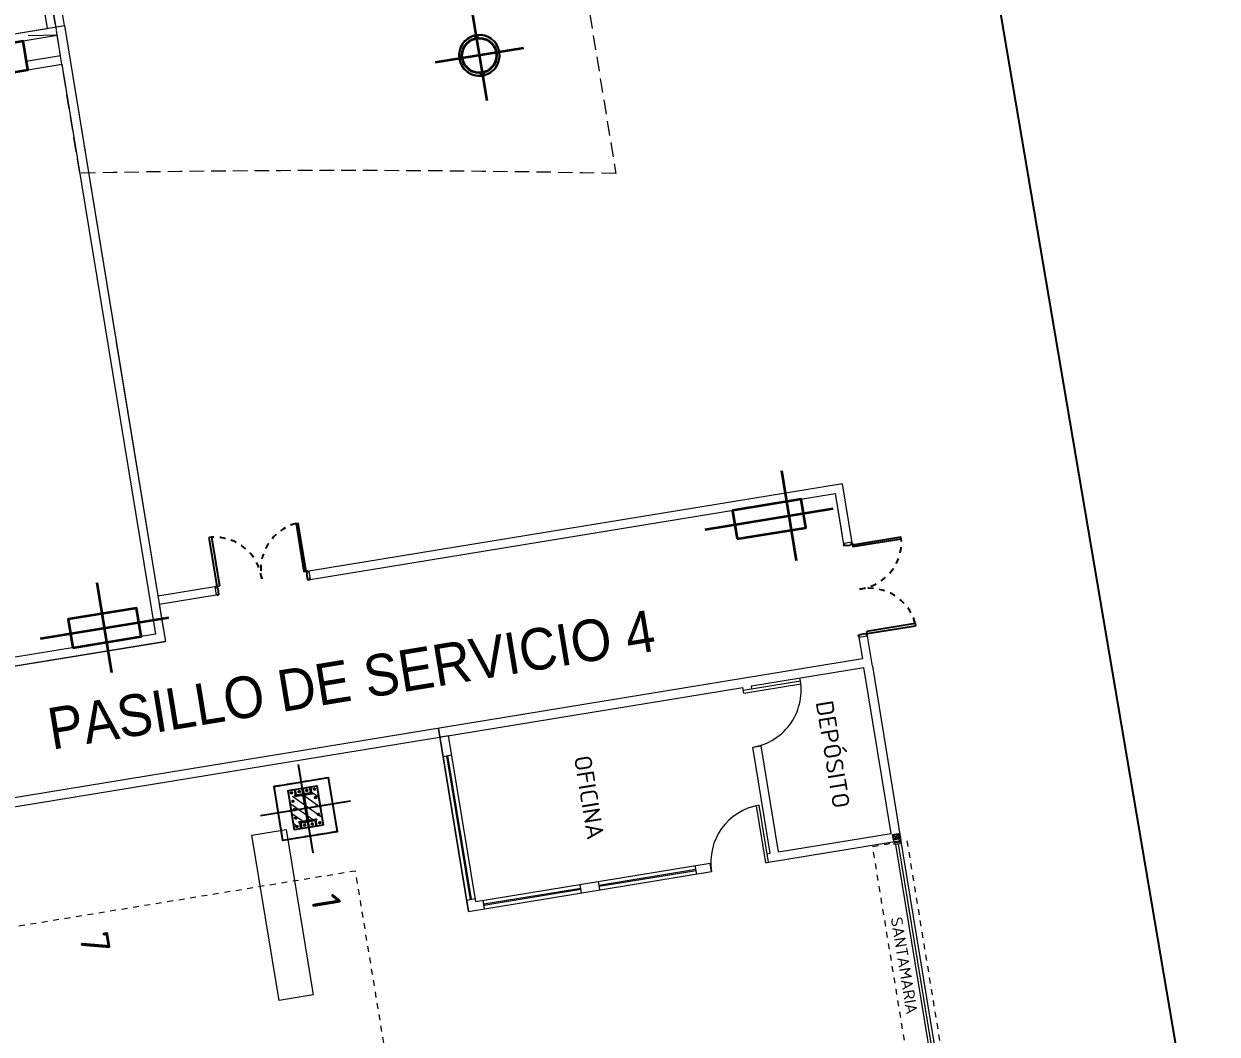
# Model space of a CAD drawing. Header units: metres. Extents: x 2 to 659295185, y -28 to 1124222152.
# Drawn here: x 655597.12 to 655617.76, y 1126543.67 to 1126561.16 of the extents above; entities that cross this region are included whole.
import ezdxf
from ezdxf.enums import TextEntityAlignment as Align

# ---------------------------------------------------------------- set-up
doc = ezdxf.new("R2010")
doc.units = ezdxf.units.M
doc.header["$MEASUREMENT"] = 0
for name, pattern in [('CCSM_C1_CUERPO CK$0$CONTINUA', [0]), ('CCSM_C1_CUERPO CK$0$DASHED', [0.75, 0.5, -0.25]), ('CCSM_C1_CUERPO CK$0$DASHED2', [0.375, 0.25, -0.125]), ('CCSM_C1_CUERPO CK$0$HIDDEN', [0.375, 0.25, -0.125]), ('CCSM_C1_CUERPO CK$0$HIDDEN2', [0.1875, 0.125, -0.0625]), ('CCSM_XREF ESTRUCTURA15$0$RAYITAS', [0.375, 0.25, -0.125]), ('DASHED', [0.75, 0.5, -0.25])]:
    doc.linetypes.add(name, pattern=pattern)
doc.layers.get('0').update_dxf_attribs({"linetype": 'CONTINUOUS'})
for name, color, linetype in [('CCSM_C1_CUERPO BJ$0$A-LOCAL ID', 7, 'CONTINUOUS'), ('CCSM_C1_CUERPO BJ$0$ID_Nº LOCAL', 7, 'CONTINUOUS'), ('CCSM_C1_CUERPO CK$0$A-ALUCOBOND', 254, 'CONTINUOUS'), ('CCSM_C1_CUERPO CK$0$A-EQUIPOS', 9, 'CONTINUOUS'), ('CCSM_C1_CUERPO CK$0$A-ESTRUCTURA DE FACHADA DE VIDRIO', 5, 'CONTINUOUS'), ('CCSM_C1_CUERPO CK$0$A-PARED', 2, 'CCSM_C1_CUERPO CK$0$CONTINUA'), ('CCSM_C1_CUERPO CK$0$A-PROYECCIONES SUP', 5, 'CCSM_C1_CUERPO CK$0$DASHED'), ('CCSM_C1_CUERPO CK$0$A-PUERTA', 5, 'CCSM_C1_CUERPO CK$0$CONTINUA'), ('CCSM_C1_CUERPO CK$0$A-SANTA MARIAS', 161, 'CCSM_C1_CUERPO CK$0$CONTINUA'), ('CCSM_C1_CUERPO CK$0$A-TEXTOS AREAS', 9, 'CONTINUOUS'), ('CCSM_C1_CUERPO CK$0$A-VIDRIO', 135, 'CONTINUOUS'), ('CCSM_C1_CUERPO CK$0$A-VISTA 4', 8, 'CONTINUOUS'), ('CCSM_C1_CUERPO CK$0$A_INDICATIVOS', 8, 'CCSM_C1_CUERPO CK$0$CONTINUA'), ('CCSM_C1_CUERPO CK$0$TEX-ROT', 7, 'CONTINUOUS'), ('CCSM_XREF ESTRUCTURA15$0$E-PROYECCION TECHO', 9, 'CCSM_XREF ESTRUCTURA15$0$RAYITAS'), ('CCSM_XREF KIOSKOSE$0$Kiosco General', 154, 'CONTINUOUS'), ('Parcelas', 140, 'CONTINUOUS')]:
    doc.layers.add(name, color=color, linetype=linetype)
doc.layers.add('CCSM_C1_CUERPO CK$0$A-AREAS COMERCIALES', color=151, linetype='CONTINUOUS', plot=False)
doc.layers.add('CCSM_XREF ESTRUCTURA15$0$E-CA-COLUMNA', color=2, linetype='CONTINUOUS', lineweight=35)
doc.layers.add('CCSM_XREF ESTRUCTURA15$0$E-CC-COLUMNA', color=2, linetype='CONTINUOUS', lineweight=35)
doc.styles.add('CCSM_C1_CUERPO BJ$0$ROMANS', font='romans__.ttf')
doc.styles.add('CCSM_C1_CUERPO BJ$0$sigo', font='arial.ttf', dxfattribs={"width": 0.9})
doc.styles.add('CCSM_C1_CUERPO CK$0$Standard', font='txt_____.ttf')

# ---------------------------------------------------------------- blocks, each defined once
blk = doc.blocks.new('CCSM_C1_CUERPO CK$0$COLUMNAS DE ALUCOBOND')
at = {"layer": 'CCSM_C1_CUERPO CK$0$A-ALUCOBOND'}
for points in [[(-0.335, 0.012), (-0.335, 0.013), (-0.339, 0.013), (-0.339, 0.012), (-0.336, 0.012), (-0.336, -0.01), (-0.339, -0.01), (-0.339, -0.012), (-0.335, -0.012, 0.414214), (-0.335, -0.011)], [(0.334, 0.012), (0.334, 0.013), (0.338, 0.013), (0.338, 0.012), (0.335, 0.012), (0.335, -0.01), (0.338, -0.01), (0.338, -0.012), (0.335, -0.012, -0.414214), (0.334, -0.011)]]:
    blk.add_hatch(color=250, dxfattribs=at).paths.add_polyline_path(points)
h = blk.add_hatch(color=250, dxfattribs=at)
h.paths.add_polyline_path([(-0.315, 0.001, 0.292593), (-0.315, 0.001), (-0.319, 0.001, 0.269806), (-0.319, 0.001), (-0.315, 0, -0.355234), (-0.315, 0, 0.103259), (-0.315, 0)])
h.paths.add_polyline_path([(-0.315, 0, 0.111744), (-0.315, 0, -0.308278), (-0.315, 0), (-0.316, -0.001, 0.54849), (-0.316, -0.001), (-0.315, -0.002, 0.292593), (-0.315, -0.001)])
h = blk.add_hatch(color=250, dxfattribs=at)
h.paths.add_polyline_path([(0.315, 0.001, -0.292593), (0.315, 0.001), (0.319, 0.001, -0.269806), (0.319, 0.001), (0.314, 0, 0.355234), (0.314, 0, -0.103259), (0.314, 0)])
h.paths.add_polyline_path([(0.314, 0, -0.111744), (0.314, 0, 0.308278), (0.314, 0), (0.315, -0.001, -0.54849), (0.315, -0.001), (0.315, -0.002, -0.292593), (0.315, -0.001)])
for p, q in [((-0.352, 0.014), (-0.353, 0.014)), ((-0.33, 0.013), (-0.353, 0.013)), ((-0.349, 0.018), (-0.352, 0.015)), ((-0.348, 0.018), (-0.352, 0.014)), ((-0.333, 0.018), (-0.348, 0.018)), ((-0.335, -0.011), (-0.335, 0.012)), ((-0.335, 0.012), (-0.33, 0.012)), ((-0.334, 0.003), (-0.335, 0.003)), ((-0.325, 0.01), (-0.333, 0.018)), ((-0.33, 0.001), (-0.33, 0.012)), ((-0.327, 0.001), (-0.326, 0.001)), ((-0.326, 0.001), (-0.325, 0.001)), ((-0.325, 0.001), (-0.325, 0.01)), ((-0.325, 0.001), (-0.325, 0.001)), ((-0.324, 0.001), (-0.324, 0.001)), ((-0.323, 0.001), (-0.323, 0.001)), ((-0.322, 0.001), (-0.322, 0.001)), ((-0.322, 0.001), (-0.321, 0.001)), ((-0.321, 0.001), (-0.32, 0.001)), ((-0.32, 0.001), (-0.315, 0.001)), ((-0.319, 0.001), (-0.315, 0)), ((-0.315, 0), (-0.315, 0.001)), ((0.314, 0), (0.315, 0.001)), ((0.319, 0.001), (0.314, 0)), ((0.32, 0.001), (0.315, 0.001)), ((0.321, 0.001), (0.32, 0.001)), ((0.321, 0.001), (0.321, 0.001)), ((0.322, 0.001), (0.322, 0.001)), ((0.323, 0.001), (0.323, 0.001)), ((0.325, 0.001), (0.324, 0.001)), ((0.324, 0.001), (0.324, 0.001)), ((0.325, 0.01), (0.333, 0.018)), ((0.325, 0.001), (0.325, 0.01)), ((0.326, 0.001), (0.325, 0.001)), ((0.327, 0.001), (0.326, 0.001)), ((0.334, 0.012), (0.329, 0.012)), ((0.329, 0.001), (0.329, 0.012)), ((0.33, 0.013), (0.353, 0.013)), ((0.333, 0.018), (0.348, 0.018)), ((0.334, -0.011), (0.334, 0.012)), ((0.334, 0.003), (0.334, 0.003)), ((0.348, 0.018), (0.351, 0.014)), ((0.349, 0.018), (0.352, 0.015)), ((0.352, 0.014), (0.353, 0.014)), ((-0.335, -0.012), (-0.353, -0.012)), ((-0.335, -0.012), (-0.353, -0.012)), ((-0.352, -0.013), (-0.353, -0.013)), ((-0.348, -0.017), (-0.352, -0.013)), ((-0.349, -0.018), (-0.352, -0.014)), ((-0.337, -0.017), (-0.348, -0.017)), ((-0.33, -0.009), (-0.337, -0.017)), ((-0.334, -0.003), (-0.335, -0.003)), ((-0.33, -0.017), (-0.33, -0.002)), ((-0.33, -0.017), (-0.325, -0.017)), ((-0.326, -0.002), (-0.326, -0.002)), ((-0.325, -0.017), (-0.325, -0.002)), ((-0.325, -0.002), (-0.325, -0.002)), ((-0.324, -0.002), (-0.323, -0.002)), ((-0.324, -0.002), (-0.324, -0.002)), ((-0.323, -0.002), (-0.322, -0.002)), ((-0.322, -0.002), (-0.321, -0.002)), ((-0.321, -0.002), (-0.321, -0.002)), ((-0.32, -0.002), (-0.32, -0.002)), ((-0.319, -0.002), (-0.315, -0.002)), ((-0.315, 0), (-0.316, -0.001)), ((-0.316, -0.001), (-0.315, -0.002)), ((-0.315, 0), (-0.315, -0.001)), ((0.314, 0), (0.315, -0.001)), ((0.314, 0), (0.315, -0.001)), ((0.315, -0.001), (0.315, -0.002)), ((0.319, -0.002), (0.315, -0.002)), ((0.32, -0.002), (0.32, -0.002)), ((0.321, -0.002), (0.32, -0.002)), ((0.322, -0.002), (0.321, -0.002)), ((0.322, -0.002), (0.322, -0.002)), ((0.323, -0.002), (0.323, -0.002)), ((0.324, -0.002), (0.324, -0.002)), ((0.325, -0.017), (0.325, -0.002)), ((0.325, -0.002), (0.325, -0.002)), ((0.326, -0.002), (0.325, -0.002)), ((0.329, -0.017), (0.325, -0.017)), ((0.329, -0.017), (0.329, -0.002)), ((0.329, -0.009), (0.337, -0.017)), ((0.334, -0.003), (0.334, -0.003)), ((0.335, -0.012), (0.353, -0.012)), ((0.335, -0.012), (0.353, -0.012)), ((0.337, -0.017), (0.348, -0.017)), ((0.348, -0.017), (0.351, -0.013)), ((0.349, -0.018), (0.352, -0.014)), ((0.352, -0.013), (0.353, -0.013))]:
    blk.add_line(p, q, dxfattribs=at)
at = {"layer": 'CCSM_C1_CUERPO CK$0$A-ALUCOBOND', "color": 0}
for p, q in [((-0.339, 0.012), (-0.339, 0.013)), ((-0.335, 0.012), (-0.335, 0.013)), ((0.334, 0.012), (0.334, 0.013)), ((0.338, 0.012), (0.338, 0.013)), ((-0.339, -0.01), (-0.339, -0.012)), ((0.338, -0.01), (0.338, -0.012))]:
    blk.add_line(p, q, dxfattribs=at)
for points in [[(-0.339, -0.01), (-0.336, -0.01), (-0.336, 0.012), (-0.339, 0.012)], [(0.339, -0.01), (0.335, -0.01), (0.335, 0.012), (0.339, 0.012)]]:
    blk.add_lwpolyline(points, close=True, dxfattribs=at)
at = {"layer": 'CCSM_C1_CUERPO CK$0$A-ALUCOBOND'}
for points in [[(-0.33, -0.002), (-0.333, -0.002), (-0.333, -0.003, -0.414214), (-0.333, -0.003), (-0.334, -0.003, -0.414214), (-0.334, -0.003), (-0.335, 0, -0.446879), (-0.335, 0), (-0.334, 0, 0.414214), (-0.334, 0), (-0.334, 0, 0.414214), (-0.334, 0), (-0.335, 0, -0.446879), (-0.335, 0), (-0.334, 0.002, -0.414214), (-0.334, 0.003), (-0.333, 0.003, -0.414214), (-0.333, 0.002), (-0.333, 0.001), (-0.331, 0.001)], [(0.33, -0.002), (0.333, -0.002), (0.333, -0.003, 0.414214), (0.333, -0.003), (0.334, -0.003, 0.414214), (0.334, -0.003), (0.334, 0, 0.446879), (0.334, 0), (0.334, 0, -0.414214), (0.334, 0), (0.334, 0, -0.414214), (0.334, 0), (0.334, 0, 0.446879), (0.334, 0), (0.334, 0.002, 0.414214), (0.334, 0.003), (0.333, 0.003, 0.414214), (0.333, 0.002), (0.333, 0.001), (0.331, 0.001)]]:
    blk.add_lwpolyline(points, format="xyb", dxfattribs=at)
for points in [[(-0.331, 0.001, -0.165128), (-0.331, 0.001), (-0.331, 0.001, -0.571241), (-0.331, 0.001), (-0.331, 0.001, -0.103106), (-0.331, 0.001), (-0.33, -0.002, -0.165623), (-0.33, -0.002), (-0.33, -0.002, -0.549631), (-0.33, -0.002), (-0.33, -0.002, -0.119266), (-0.33, -0.002)], [(-0.33, 0.001, -0.165128), (-0.33, 0.001), (-0.33, 0.001, -0.571241), (-0.33, 0.001), (-0.33, 0.001, -0.103106), (-0.33, 0.001), (-0.329, -0.002, -0.165623), (-0.329, -0.002), (-0.329, -0.002, -0.549631), (-0.329, -0.002), (-0.329, -0.002, -0.119266), (-0.329, -0.002)], [(-0.329, 0.001, -0.165128), (-0.329, 0.001), (-0.329, 0.001, -0.571241), (-0.329, 0.001), (-0.329, 0.001, -0.103106), (-0.329, 0.001), (-0.328, -0.002, -0.165623), (-0.328, -0.002), (-0.328, -0.002, -0.549631), (-0.328, -0.002), (-0.328, -0.002, -0.119266), (-0.328, -0.002)], [(-0.328, 0.001, -0.165128), (-0.328, 0.001), (-0.328, 0.001, -0.571241), (-0.328, 0.001), (-0.328, 0.001, -0.103106), (-0.328, 0.001), (-0.327, -0.002, -0.165623), (-0.327, -0.002), (-0.327, -0.002, -0.549631), (-0.327, -0.002), (-0.328, -0.002, -0.119266), (-0.328, -0.002)], [(-0.327, 0.001, -0.165128), (-0.327, 0.001), (-0.327, 0.001, -0.571241), (-0.327, 0.001), (-0.327, 0.001, -0.103106), (-0.327, 0.001), (-0.326, -0.002, -0.165623), (-0.326, -0.002), (-0.326, -0.002, -0.549631), (-0.326, -0.002), (-0.327, -0.002, -0.119266), (-0.327, -0.002)], [(-0.326, 0.001, -0.165128), (-0.326, 0.001), (-0.326, 0.001, -0.571241), (-0.326, 0.001), (-0.326, 0.001, -0.103106), (-0.326, 0.001), (-0.325, -0.002, -0.165623), (-0.325, -0.002), (-0.325, -0.002, -0.549631), (-0.325, -0.002), (-0.326, -0.002, -0.119266), (-0.326, -0.002)], [(-0.325, 0.001, -0.165128), (-0.325, 0.001), (-0.324, 0.001, -0.571241), (-0.324, 0.001), (-0.324, 0.001, -0.103106), (-0.324, 0.001), (-0.324, -0.002, -0.165623), (-0.324, -0.002), (-0.324, -0.002, -0.549631), (-0.324, -0.002), (-0.324, -0.002, -0.119266), (-0.324, -0.002)], [(-0.325, 0.001, -0.165128), (-0.325, 0.001), (-0.325, 0.001, -0.571241), (-0.325, 0.001), (-0.325, 0.001, -0.103106), (-0.325, 0.001), (-0.324, -0.002, -0.165623), (-0.324, -0.002), (-0.325, -0.002, -0.549631), (-0.325, -0.002), (-0.325, -0.002, -0.119266), (-0.325, -0.002)], [(-0.324, 0.001, -0.165128), (-0.324, 0.001), (-0.324, 0.001, -0.571241), (-0.324, 0.001), (-0.323, 0.001, -0.103106), (-0.323, 0.001), (-0.323, -0.002, -0.165623), (-0.323, -0.002), (-0.323, -0.002, -0.549631), (-0.323, -0.002), (-0.323, -0.002, -0.119266), (-0.323, -0.002)], [(-0.323, 0.001, -0.165128), (-0.323, 0.001), (-0.323, 0.001, -0.571241), (-0.323, 0.001), (-0.322, 0.001, -0.103106), (-0.322, 0.001), (-0.322, -0.002, -0.165623), (-0.322, -0.002), (-0.322, -0.002, -0.549631), (-0.322, -0.002), (-0.322, -0.002, -0.119266), (-0.322, -0.002)], [(-0.322, 0.001, -0.165128), (-0.322, 0.001), (-0.322, 0.001, -0.571241), (-0.322, 0.001), (-0.322, 0.001, -0.103106), (-0.322, 0.001), (-0.321, -0.002, -0.165623), (-0.321, -0.002), (-0.321, -0.002, -0.549631), (-0.321, -0.002), (-0.321, -0.002, -0.119266), (-0.321, -0.002)], [(-0.321, 0.001, -0.165128), (-0.321, 0.001), (-0.321, 0.001, -0.571241), (-0.321, 0.001), (-0.321, 0.001, -0.103106), (-0.321, 0.001), (-0.32, -0.002, -0.165623), (-0.32, -0.002), (-0.32, -0.002, -0.549631), (-0.32, -0.002), (-0.321, -0.002, -0.119266), (-0.321, -0.002)], [(-0.32, 0.001, -0.165128), (-0.32, 0.001), (-0.32, 0.001, -0.571241), (-0.32, 0.001), (-0.32, 0.001, -0.103106), (-0.32, 0.001), (-0.319, -0.002, -0.165623), (-0.319, -0.002), (-0.32, -0.002, -0.549631), (-0.32, -0.002), (-0.32, -0.002, -0.119266), (-0.32, -0.002)], [(0.32, 0.001, 0.165128), (0.32, 0.001), (0.32, 0.001, 0.571241), (0.32, 0.001), (0.32, 0.001, 0.103106), (0.32, 0.001), (0.319, -0.002, 0.165623), (0.319, -0.002), (0.319, -0.002, 0.549631), (0.319, -0.002), (0.32, -0.002, 0.119266), (0.32, -0.002)], [(0.321, 0.001, 0.165128), (0.321, 0.001), (0.321, 0.001, 0.571241), (0.321, 0.001), (0.321, 0.001, 0.103106), (0.321, 0.001), (0.32, -0.002, 0.165623), (0.32, -0.002), (0.32, -0.002, 0.549631), (0.32, -0.002), (0.32, -0.002, 0.119266), (0.32, -0.002)], [(0.322, 0.001, 0.165128), (0.322, 0.001), (0.322, 0.001, 0.571241), (0.322, 0.001), (0.321, 0.001, 0.103106), (0.321, 0.001), (0.321, -0.002, 0.165623), (0.321, -0.002), (0.321, -0.002, 0.549631), (0.321, -0.002), (0.321, -0.002, 0.119266), (0.321, -0.002)], [(0.323, 0.001, 0.165128), (0.323, 0.001), (0.323, 0.001, 0.571241), (0.323, 0.001), (0.322, 0.001, 0.103106), (0.322, 0.001), (0.322, -0.002, 0.165623), (0.322, -0.002), (0.322, -0.002, 0.549631), (0.322, -0.002), (0.322, -0.002, 0.119266), (0.322, -0.002)], [(0.324, 0.001, 0.165128), (0.324, 0.001), (0.323, 0.001, 0.571241), (0.323, 0.001), (0.323, 0.001, 0.103106), (0.323, 0.001), (0.322, -0.002, 0.165623), (0.322, -0.002), (0.323, -0.002, 0.549631), (0.323, -0.002), (0.323, -0.002, 0.119266), (0.323, -0.002)], [(0.324, 0.001, 0.165128), (0.324, 0.001), (0.324, 0.001, 0.571241), (0.324, 0.001), (0.324, 0.001, 0.103106), (0.324, 0.001), (0.323, -0.002, 0.165623), (0.323, -0.002), (0.323, -0.002, 0.549631), (0.323, -0.002), (0.324, -0.002, 0.119266), (0.324, -0.002)], [(0.325, 0.001, 0.165128), (0.325, 0.001), (0.325, 0.001, 0.571241), (0.325, 0.001), (0.325, 0.001, 0.103106), (0.325, 0.001), (0.324, -0.002, 0.165623), (0.324, -0.002), (0.324, -0.002, 0.549631), (0.324, -0.002), (0.325, -0.002, 0.119266), (0.325, -0.002)], [(0.326, 0.001, 0.165128), (0.326, 0.001), (0.326, 0.001, 0.571241), (0.326, 0.001), (0.326, 0.001, 0.103106), (0.326, 0.001), (0.325, -0.002, 0.165623), (0.325, -0.002), (0.325, -0.002, 0.549631), (0.325, -0.002), (0.325, -0.002, 0.119266), (0.325, -0.002)], [(0.327, 0.001, 0.165128), (0.327, 0.001), (0.327, 0.001, 0.571241), (0.327, 0.001), (0.327, 0.001, 0.103106), (0.327, 0.001), (0.326, -0.002, 0.165623), (0.326, -0.002), (0.326, -0.002, 0.549631), (0.326, -0.002), (0.326, -0.002, 0.119266), (0.326, -0.002)], [(0.328, 0.001, 0.165128), (0.328, 0.001), (0.328, 0.001, 0.571241), (0.328, 0.001), (0.328, 0.001, 0.103106), (0.328, 0.001), (0.327, -0.002, 0.165623), (0.327, -0.002), (0.327, -0.002, 0.549631), (0.327, -0.002), (0.327, -0.002, 0.119266), (0.327, -0.002)], [(0.329, 0.001, 0.165128), (0.329, 0.001), (0.329, 0.001, 0.571241), (0.329, 0.001), (0.329, 0.001, 0.103106), (0.329, 0.001), (0.328, -0.002, 0.165623), (0.328, -0.002), (0.328, -0.002, 0.549631), (0.328, -0.002), (0.328, -0.002, 0.119266), (0.328, -0.002)], [(0.33, 0.001, 0.165128), (0.33, 0.001), (0.33, 0.001, 0.571241), (0.33, 0.001), (0.329, 0.001, 0.103106), (0.329, 0.001), (0.329, -0.002, 0.165623), (0.329, -0.002), (0.329, -0.002, 0.549631), (0.329, -0.002), (0.329, -0.002, 0.119266), (0.329, -0.002)], [(0.331, 0.001, 0.165128), (0.331, 0.001), (0.331, 0.001, 0.571241), (0.331, 0.001), (0.33, 0.001, 0.103106), (0.33, 0.001), (0.33, -0.002, 0.165623), (0.33, -0.002), (0.33, -0.002, 0.549631), (0.33, -0.002), (0.33, -0.002, 0.119266), (0.33, -0.002)]]:
    blk.add_lwpolyline(points, format="xyb", close=True, dxfattribs=at)
for points in [[(-0.331, 0.001), (-0.33, 0.001)], [(-0.33, 0.001), (-0.329, 0.001)], [(-0.329, 0.001), (-0.328, 0.001)], [(-0.328, 0.001), (-0.327, 0.001)], [(0.328, 0.001), (0.327, 0.001)], [(0.329, 0.001), (0.328, 0.001)], [(0.329, 0.001), (0.329, 0.001)], [(0.33, 0.001), (0.33, 0.001)], [(-0.329, -0.002), (-0.33, -0.002)], [(-0.328, -0.002), (-0.329, -0.002)], [(-0.328, -0.002), (-0.328, -0.002)], [(-0.327, -0.002), (-0.327, -0.002)], [(0.326, -0.002), (0.327, -0.002)], [(0.327, -0.002), (0.328, -0.002)], [(0.328, -0.002), (0.329, -0.002)], [(0.329, -0.002), (0.33, -0.002)]]:
    blk.add_lwpolyline(points, dxfattribs=at)
at = {"layer": 'CCSM_C1_CUERPO CK$0$A-ALUCOBOND', "color": 1}
for points in [[(-0.325, -0.002), (-0.325, -0.024), (-0.3, -0.024), (-0.3, 0.025), (-0.325, 0.025), (-0.325, 0.001)], [(-0.321, -0.002), (-0.321, -0.021), (-0.304, -0.021), (-0.304, 0.021), (-0.321, 0.021), (-0.321, 0.001)], [(0.325, -0.002), (0.325, -0.024), (0.3, -0.024), (0.3, 0.025), (0.325, 0.025), (0.325, 0.001)], [(0.321, -0.002), (0.321, -0.021), (0.304, -0.021), (0.304, 0.021), (0.321, 0.021), (0.321, 0.001)]]:
    blk.add_lwpolyline(points, dxfattribs=at)
at = {"layer": 'CCSM_C1_CUERPO CK$0$A-ALUCOBOND'}
for centre, radius, start, end in [((0, 0), 0.354, 90.0148, 177.8483), ((-0.001, 0.002), 0.348, 89.9001, 177.2477), ((0, 0), 0.354, 2.1517, 89.9852), ((0.001, 0.002), 0.348, 2.7523, 90.0999), ((-0.353, 0.013), 0.000616, 177.5286, 270), ((-0.053, 0.001), 0.3, 177.4071, 177.5286), ((-0.352, 0.015), 0.000616, 133.5778, 177.4071), ((-0.352, 0.015), 0.000616, 270, 313.5778), ((-0.33, 0.012), 0.000616, 0, 90), ((-0.319, 0.001), 0.000616, 199.109, 259.5059), ((-0.315, 0.001), 0.000246, 24.7635, 90), ((0.315, 0.001), 0.000246, 90, 155.2365), ((0.319, 0.001), 0.000616, 280.4941, 340.891), ((0.33, 0.012), 0.000616, 90, 180), ((0.352, 0.015), 0.000616, 226.4222, 270), ((0.053, 0.001), 0.3, 2.4714, 2.5929), ((0.352, 0.015), 0.000616, 2.5929, 46.4222), ((0.353, 0.013), 0.000616, 270, 2.4714), ((-0.353, -0.013), 0.000616, 90, 182.4714), ((0, 0), 0.354, 182.1102, 269.9862), ((-0.053, 0), 0.3, 182.4714, 182.5929), ((-0.352, -0.014), 0.000616, 182.5929, 226.4222), ((-0.352, -0.014), 0.000616, 46.4222, 90), ((-0.002, -0.002), 0.347, 182.5979, 270.3744), ((-0.335, -0.011), 0.000616, 270, 0), ((-0.315, -0.001), 0.000246, 114.1515, 229.1287), ((-0.315, 0), 0.000246, 335.2365, 24.7635), ((-0.315, 0), 0.0000616, 294.1515, 78.9412), ((-0.315, -0.001), 0.000246, 270, 335.2365), ((0, 0), 0.354, 270.0138, 357.8898), ((0.002, -0.002), 0.347, 269.6256, 357.4021), ((0.315, 0), 0.000246, 155.2365, 204.7635), ((0.314, 0), 0.0000616, 101.0588, 245.8485), ((0.315, -0.001), 0.000246, 204.7635, 270), ((0.315, -0.001), 0.000246, 310.8713, 65.8485), ((0.335, -0.011), 0.000616, 180, 270), ((0.352, -0.014), 0.000616, 90, 133.5778), ((0.053, 0), 0.3, 357.4071, 357.5286), ((0.352, -0.014), 0.000616, 313.5778, 357.4071), ((0.353, -0.013), 0.000616, 357.5286, 90)]:
    blk.add_arc(centre, radius, start, end, dxfattribs=at)
blk = doc.blocks.new('CCSM_C1_CUERPO CK$0$A$C474C28DF')
for p, q in [((0.015, 1.87), (0.015, 1.855)), ((0.135, 1.87), (0.135, 1.855)), ((0, 1.855), (0, 1.83)), ((0.015, 1.855), (0, 1.855)), ((0.105, 1.82), (0, 1.83)), ((0.15, 1.83), (0.105, 1.83)), ((0.105, 1.83), (0.105, 1.82)), ((0.135, 1.855), (0.15, 1.855)), ((0.15, 1.855), (0.15, 1.83)), ((0.15, 1.825), (0.15, 1.785)), ((0.15, 1.825), (1, 1.825)), ((1, 1.785), (0.15, 1.785)), ((1, 1.785), (1, 1.825)), ((0.105, 0.27), (0, 0.26)), ((0, 0.235), (0, 0.26)), ((0.015, 0.235), (0, 0.235)), ((0.015, 0.22), (0.015, 0.235)), ((0.105, 0.26), (0.105, 0.27)), ((0.15, 0.26), (0.105, 0.26)), ((0.135, 0.22), (0.135, 0.235)), ((0.135, 0.235), (0.15, 0.235)), ((0.15, 0.265), (0.15, 0.305)), ((1, 0.305), (0.15, 0.305)), ((0.15, 0.265), (1, 0.265)), ((0.15, 0.235), (0.15, 0.26)), ((1, 0.305), (1, 0.265))]:
    blk.add_line(p, q)
at = {"color": 8, "linetype": 'CCSM_C1_CUERPO CK$0$DASHED2', "ltscale": 0.05}
for centre, start, end in [((0.182, 1.867), 267.7877, 354.2972), ((0.182, 0.223), 5.7028, 92.2123)]:
    blk.add_arc(centre, 0.822, start, end, dxfattribs=at)
blk = doc.blocks.new('CCSM_XREF ESTRUCTURA15$0$CCSM_COLUMNA REC')
at = {"layer": 'CCSM_XREF ESTRUCTURA15$0$E-CA-COLUMNA'}
blk.add_lwpolyline([(-0.25, -0.25), (0.25, -0.25), (0.25, 0.25), (-0.25, 0.25)], close=True, dxfattribs=at)
blk = doc.blocks.new('CCSM_XREF ESTRUCTURA15$0$CCSM_COLUM REDONDA')
at = {"color": 5}
for p, q in [((0, 0.774), (0, -0.774)), ((-0.789, 0), (0.789, 0))]:
    blk.add_line(p, q, dxfattribs=at)
blk.add_circle((0, 0), 0.3)
blk = doc.blocks.new('CCSM_XREF ESTRUCTURA15$0$COL REC 120X50')
at = {"color": 5}
for p, q in [((0, -0.789), (0, 0.789)), ((-1.474, 0), (0.774, 0))]:
    blk.add_line(p, q, dxfattribs=at)
blk.add_lwpolyline([(-0.95, -0.25), (0.25, -0.25), (0.25, 0.25), (-0.95, 0.25)], close=True)
blk = doc.blocks.new('CCSM_XREF ESTRUCTURA15$0$COLUM REC 120x50 mid')
at = {"color": 5}
for p, q in [((0, 1.124), (0, -1.124)), ((-0.789, 0), (0.789, 0))]:
    blk.add_line(p, q, dxfattribs=at)
at = {"color": 2}
blk.add_lwpolyline([(-0.25, 0.6), (-0.25, -0.6), (0.25, -0.6), (0.25, 0.6)], close=True, dxfattribs=at)
blk = doc.blocks.new('CCSM_C1_CUERPO CK$0$500')
at = {"flags": 128}
blk.add_lwpolyline([(-0.15, 0), (0.15, 0), (0.15, -0.023), (0.033, -0.023, 0.414214), (0.006, -0.05), (0.006, -0.44, 0.414214), (0.033, -0.467), (0.15, -0.467), (0.15, -0.49), (-0.15, -0.49), (-0.15, -0.467), (-0.033, -0.467, 0.414214), (-0.006, -0.44), (-0.006, -0.05, 0.414214), (-0.033, -0.023), (-0.15, -0.023)], format="xyb", close=True, dxfattribs=at)
blk = doc.blocks.new('CCSM_C1_CUERPO CK$0$PLANCHA')
h = blk.add_hatch()
h.set_pattern_fill('ANSI32', color=256, scale=0.01, style=0)
h.set_pattern_definition([(225, (388.9419015, 49.8049035), (0.00265165043, -0.00265165043), []), (225, (388.9401337, 49.8049035), (0.00265165043, -0.00265165043), [])])
h.paths.add_polyline_path([(135.59, 16.784), (135.6, 16.784), (135.6, 16.874), (135.59, 16.874)])
h = blk.add_hatch()
h.set_pattern_fill('ANSI32', color=256, scale=0.01, style=0)
h.set_pattern_definition([(225, (389.0752348, 49.8049035), (0.00265165043, -0.00265165043), []), (225, (389.073467, 49.8049035), (0.00265165043, -0.00265165043), [])])
h.paths.add_polyline_path([(135.724, 16.784), (135.734, 16.784), (135.734, 16.874), (135.724, 16.874)])
h = blk.add_hatch()
h.set_pattern_fill('ANSI32', color=256, scale=0.01, style=0)
h.set_pattern_definition([(315, (-117.484444, 49.8049035), (-0.00265165043, -0.00265165043), []), (315, (-117.4826764, 49.8049035), (-0.00265165043, -0.00265165043), [])])
h.paths.add_polyline_path([(135.867, 16.784), (135.857, 16.784), (135.857, 16.874), (135.867, 16.874)])
h = blk.add_hatch()
h.set_pattern_fill('ANSI32', color=256, scale=0.01, style=0)
h.set_pattern_definition([(135, (388.9419015, -16.7263742), (0.00265165043, 0.00265165043), []), (135, (388.9401337, -16.7263742), (0.00265165043, 0.00265165043), [])])
h.paths.add_polyline_path([(135.59, 16.294), (135.6, 16.294), (135.6, 16.204), (135.59, 16.204)])
h = blk.add_hatch()
h.set_pattern_fill('ANSI32', color=256, scale=0.01, style=0)
h.set_pattern_definition([(135, (389.0752348, -16.7263742), (0.00265165043, 0.00265165043), []), (135, (389.073467, -16.7263742), (0.00265165043, 0.00265165043), [])])
h.paths.add_polyline_path([(135.724, 16.294), (135.734, 16.294), (135.734, 16.204), (135.724, 16.204)])
h = blk.add_hatch()
h.set_pattern_fill('ANSI32', color=256, scale=0.01, style=0)
h.set_pattern_definition([(45, (-117.484444, -16.7263742), (-0.00265165043, 0.00265165043), []), (45, (-117.4826764, -16.7263742), (-0.00265165043, 0.00265165043), [])])
h.paths.add_polyline_path([(135.867, 16.294), (135.857, 16.294), (135.857, 16.204), (135.867, 16.204)])
for p, q in [((135.553, 16.834), (135.504, 16.834)), ((135.529, 16.859), (135.529, 16.81)), ((135.686, 16.834), (135.638, 16.834)), ((135.662, 16.859), (135.662, 16.81)), ((135.82, 16.834), (135.771, 16.834)), ((135.82, 16.834), (135.771, 16.834)), ((135.795, 16.859), (135.795, 16.81)), ((135.795, 16.859), (135.795, 16.81)), ((135.953, 16.834), (135.904, 16.834)), ((135.953, 16.834), (135.904, 16.834)), ((135.929, 16.859), (135.929, 16.81)), ((135.929, 16.859), (135.929, 16.81)), ((135.553, 16.687), (135.504, 16.687)), ((135.553, 16.539), (135.504, 16.539)), ((135.529, 16.662), (135.529, 16.711)), ((135.529, 16.515), (135.529, 16.564)), ((135.953, 16.687), (135.904, 16.687)), ((135.953, 16.687), (135.904, 16.687)), ((135.953, 16.539), (135.904, 16.539)), ((135.953, 16.539), (135.904, 16.539)), ((135.929, 16.662), (135.929, 16.711)), ((135.929, 16.662), (135.929, 16.711)), ((135.929, 16.515), (135.929, 16.564)), ((135.929, 16.515), (135.929, 16.564)), ((135.553, 16.392), (135.504, 16.392)), ((135.529, 16.367), (135.529, 16.416)), ((135.953, 16.392), (135.904, 16.392)), ((135.953, 16.392), (135.904, 16.392)), ((135.929, 16.367), (135.929, 16.416)), ((135.929, 16.367), (135.929, 16.416)), ((135.553, 16.244), (135.504, 16.244)), ((135.529, 16.22), (135.529, 16.269)), ((135.686, 16.244), (135.638, 16.244)), ((135.662, 16.22), (135.662, 16.269)), ((135.82, 16.244), (135.771, 16.244)), ((135.82, 16.244), (135.771, 16.244)), ((135.795, 16.22), (135.795, 16.269)), ((135.795, 16.22), (135.795, 16.269)), ((135.953, 16.244), (135.904, 16.244)), ((135.953, 16.244), (135.904, 16.244)), ((135.929, 16.22), (135.929, 16.269)), ((135.929, 16.22), (135.929, 16.269))]:
    blk.add_line(p, q)
for points in [[(135.479, 16.884), (135.979, 16.884), (135.979, 16.194), (135.479, 16.194)], [(135.6, 16.874), (135.59, 16.874), (135.59, 16.784), (135.6, 16.784)], [(135.734, 16.874), (135.724, 16.874), (135.724, 16.784), (135.734, 16.784)], [(135.857, 16.874), (135.867, 16.874), (135.867, 16.784), (135.857, 16.784)], [(135.6, 16.204), (135.59, 16.204), (135.59, 16.294), (135.6, 16.294)], [(135.734, 16.204), (135.724, 16.204), (135.724, 16.294), (135.734, 16.294)], [(135.857, 16.204), (135.867, 16.204), (135.867, 16.294), (135.857, 16.294)]]:
    blk.add_lwpolyline(points, close=True)
for centre in [(135.529, 16.834), (135.662, 16.834), (135.795, 16.834), (135.795, 16.834), (135.929, 16.834), (135.929, 16.834), (135.529, 16.687), (135.529, 16.539), (135.929, 16.687), (135.929, 16.687), (135.929, 16.539), (135.929, 16.539), (135.529, 16.392), (135.929, 16.392), (135.929, 16.392), (135.529, 16.244), (135.662, 16.244), (135.795, 16.244), (135.795, 16.244), (135.929, 16.244), (135.929, 16.244)]:
    blk.add_circle(centre, 0.0127)
blk.add_blockref('CCSM_C1_CUERPO CK$0$500', (135.729, 16.784))
blk = doc.blocks.new('CCSM_C1_CUERPO BJ$0$IDENT LOCAL')
at = {"style": 'CCSM_C1_CUERPO BJ$0$ROMANS'}
for tag, height, p in [('AREA-EXACTA', 0.5, (0.587, 0.096)), ('NºLOCAL', 0.7, (1.17, 0.119)), ('RUBRO', 0.35, (0, 0)), ('USO', 0.35, (-0.587, -0.096))]:
    blk.add_attdef(tag, text='', height=height, rotation=279.3085, dxfattribs=at).set_placement(p, align=Align.BOTTOM_CENTER)

msp = doc.modelspace()

# ---------------------------------------------------------------- hatches: boundary and pattern name
at = {"layer": 'CCSM_C1_CUERPO CK$0$A-ESTRUCTURA DE FACHADA DE VIDRIO', "lineweight": 5}
h = msp.add_hatch(dxfattribs=at)
h.set_pattern_fill('ANSI31', color=8, angle=0.00014, style=0)
h.set_pattern_definition([(324.308143966, (6.26418, -8.11103), (0.072928221479, 0.101520806986), [])])
h.paths.add_polyline_path([(655602.1992, 1126547.8618), (655602.2801, 1126547.3683), (655601.7867, 1126547.2875), (655601.7058, 1126547.7809)])

# ---------------------------------------------------------------- linework, layer by layer
at = {"color": 5}
for p, q in [((655601.868, 1126548.3379), (655602.1183, 1126546.811)), ((655601.868, 1126548.3379), (655602.1183, 1126546.811)), ((655602.7716, 1126547.7021), (655601.2147, 1126547.4469)), ((655602.7716, 1126547.7021), (655601.2147, 1126547.4469))]:
    msp.add_line(p, q, dxfattribs=at)
at = {"color": 8}
msp.add_lwpolyline([(655602.3864, 1126548.1117), (655602.5401, 1126547.1742), (655601.6026, 1126547.0206), (655601.4489, 1126547.9581)], close=True, dxfattribs=at)
msp.add_lwpolyline([(655602.3864, 1126548.1117), (655602.5401, 1126547.1742), (655601.6026, 1126547.0206), (655601.4489, 1126547.9581)], close=True, dxfattribs=at)
at = {"layer": 'CCSM_C1_CUERPO CK$0$A-AREAS COMERCIALES', "lineweight": 5}
msp.add_lwpolyline([(655595.8903, 1126560.542), (655595.8478, 1126560.8012), (655597.8215, 1126561.1247), (655599.439, 1126551.2564), (655599.5684, 1126550.467), (655599.1511, 1126550.3986), (655592.6606, 1126549.3347), (655590.8567, 1126560.34, -0.0058806)], format="xyb", close=True, dxfattribs=at)
at = {"layer": 'CCSM_C1_CUERPO CK$0$A-EQUIPOS', "lineweight": 5}
for p, q in [((655604.2936, 1126548.9616), (655604.8129, 1126545.7939)), ((655604.3179, 1126548.8136), (655604.4659, 1126548.8379)), ((655604.3729, 1126548.4781), (655604.5209, 1126548.5024)), ((655604.437, 1126548.4886), (655604.4568, 1126548.4918)), ((655613.0001, 1126542.7076), (655612.2744, 1126547.1485)), ((655608.7602, 1126546.4409), (655608.7359, 1126546.5889)), ((655609.9542, 1126546.6366), (655610.0036, 1126546.6447)), ((655607.0826, 1126546.1659), (655607.0583, 1126546.314)), ((655606.7668, 1126546.1142), (655606.7425, 1126546.2622)), ((655605.0892, 1126545.8392), (655605.0649, 1126545.9872)), ((655605.0754, 1126545.9231), (655605.0787, 1126545.9033))]:
    msp.add_line(p, q, dxfattribs=at)
at = {"layer": 'CCSM_C1_CUERPO CK$0$A-EQUIPOS', "color": 6, "lineweight": 5}
msp.add_lwpolyline([(655601.6582, 1126547.2121), (655602.1273, 1126544.3503), (655601.5352, 1126544.2532), (655601.0661, 1126547.115)], close=True, dxfattribs=at)
at = {"layer": 'CCSM_C1_CUERPO CK$0$A-ESTRUCTURA DE FACHADA DE VIDRIO', "lineweight": 5}
msp.add_circle((655604.9992, 1126560.6101), 0.3, dxfattribs=at)
at = {"layer": 'CCSM_C1_CUERPO CK$0$A-PARED', "lineweight": 5}
for p, q in [((655595.8478, 1126560.8012), (655597.5255, 1126561.0762)), ((655597.8215, 1126561.1247), (655598.6946, 1126555.7984)), ((655598.7191, 1126555.6488), (655599.439, 1126551.2564)), ((655611.4467, 1126552.1859), (655611.2987, 1126552.1616)), ((655602.0495, 1126551.6843), (655602.0738, 1126551.5363)), ((655599.4633, 1126551.1084), (655599.5684, 1126550.467)), ((655539.6183, 1126540.6407), (655599.5684, 1126550.467)), ((655611.7134, 1126550.5578), (655611.5654, 1126550.5336)), ((655611.5654, 1126550.5336), (655611.626, 1126550.1635)), ((655611.7983, 1126550.0397), (655611.7134, 1126550.5578)), ((655609.5741, 1126549.5738), (655609.558, 1126549.6725)), ((655609.7141, 1126549.6474), (655609.706, 1126549.6968)), ((655604.9366, 1126545.9662), (655604.4659, 1126548.8379)), ((655609.7278, 1126548.6363), (655609.8758, 1126548.6606)), ((655610.0287, 1126546.8008), (655609.7278, 1126548.6363)), ((655610.1767, 1126546.8251), (655609.8758, 1126548.6606)), ((655610.1767, 1126546.8251), (655612.121, 1126547.1438)), ((655612.2638, 1126547.0456), (655612.2476, 1126547.1443)), ((655612.2638, 1126547.0456), (655612.2476, 1126547.1443)), ((655610.0036, 1126546.6447), (655612.2933, 1126547.02)), ((655609.9793, 1126546.7927), (655610.0287, 1126546.8008)), ((655604.9366, 1126545.9662), (655608.9925, 1126546.631)), ((655609.0168, 1126546.483), (655608.9925, 1126546.631)), ((655604.8129, 1126545.7939), (655609.0168, 1126546.483)), ((655604.7805, 1126545.9913), (655604.9285, 1126546.0155))]:
    msp.add_line(p, q, dxfattribs=at)
for points in [[(655597.8215, 1126561.1247), (655597.7407, 1126561.6182), (655597.4446, 1126561.5696), (655597.4446, 1126561.5696)], [(655597.4446, 1126561.5696), (655597.5255, 1126561.0762)], [(655597.7544, 1126560.6071), (655597.6978, 1126560.9525), (655597.1062, 1126560.8555)], [(655597.1622, 1126560.51), (655597.7544, 1126560.6071)], [(655597.7786, 1126560.459), (655599.3961, 1126550.5907), (655592.7103, 1126549.4949)], [(655597.1865, 1126560.362), (655597.7786, 1126560.459)], [(655611.4492, 1126552.1711), (655611.2809, 1126553.1974), (655602.0495, 1126551.6843)], [(655602.0738, 1126551.5363), (655611.1572, 1126553.0251), (655611.2704, 1126552.3343)], [(655611.1572, 1126553.0251), (655611.3011, 1126552.1468)], [(655599.439, 1126551.2564), (655600.422, 1126551.4176), (655600.4463, 1126551.2695), (655599.4632, 1126551.1084)], [(655611.5654, 1126550.5336), (655611.626, 1126550.1635)], [(655611.626, 1126550.1635), (655590.2957, 1126546.6672), (655590.2957, 1126546.6672), (655589.6197, 1126546.5564), (655589.6197, 1126546.5564), (655589.4717, 1126546.5322)], [(655611.7983, 1126550.0397), (655612.2933, 1126547.02)], [(655609.706, 1126549.6968), (655611.6503, 1126550.0155)], [(655612.121, 1126547.1438), (655611.6503, 1126550.0155)], [(655594.6906, 1126515.6193), (655589.644, 1126546.4084), (655590.468, 1126546.5435), (655590.468, 1126546.5435), (655609.558, 1126549.6725)], [(655604.8129, 1126545.7939), (655604.2936, 1126548.9616)]]:
    msp.add_lwpolyline(points, dxfattribs=at)
at = {"layer": 'CCSM_C1_CUERPO CK$0$A-PROYECCIONES SUP', "color": 5, "linetype": 'CCSM_C1_CUERPO CK$0$DASHED2', "lineweight": 5, "ltscale": 0.2}
msp.add_lwpolyline([(655603.5403, 1126542.3325), (655602.8583, 1126546.493), (655596.1232, 1126545.389), (655596.8052, 1126541.2285)], close=True, dxfattribs=at)
at = {"layer": 'CCSM_C1_CUERPO CK$0$A-PUERTA', "lineweight": 5}
for p, q in [((655609.9542, 1126546.6366), (655609.7927, 1126547.6222)), ((655610.0036, 1126546.6447), (655609.8418, 1126547.6316))]:
    msp.add_line(p, q, dxfattribs=at)
for points in [[(655609.5661, 1126549.6232), (655610.5529, 1126549.7849)], [(655609.5741, 1126549.5738), (655610.5597, 1126549.7354)]]:
    msp.add_lwpolyline(points, dxfattribs=at)
at = {"layer": 'CCSM_C1_CUERPO CK$0$A-PUERTA', "color": 252, "lineweight": 5}
for centre, start, end in [((655609.5661, 1126549.6232), 279.3086, 12.17458), ((655610.0036, 1126546.6447), 99.3086, 189.30859)]:
    msp.add_arc(centre, 1, start, end, dxfattribs=at)
at = {"layer": 'CCSM_C1_CUERPO CK$0$A-SANTA MARIAS', "color": 8, "lineweight": 5}
for p, q in [((655612.1604, 1126547.1198), (655612.2523, 1126547.0538)), ((655612.2393, 1126547.1328), (655612.1733, 1126547.0409))]:
    msp.add_line(p, q, dxfattribs=at)
at = {"layer": 'CCSM_C1_CUERPO CK$0$A-SANTA MARIAS', "lineweight": 5}
for points in [[(655612.1489, 1126547.1281), (655612.2476, 1126547.1443), (655612.2638, 1126547.0456), (655612.1651, 1126547.0294)], [(655612.1604, 1126547.1198), (655612.2393, 1126547.1328), (655612.2523, 1126547.0538), (655612.1733, 1126547.0409)], [(655612.2718, 1126546.9962), (655612.2638, 1126547.0456), (655612.1651, 1126547.0294), (655612.1731, 1126546.9801)], [(655612.2718, 1126546.9963), (655612.2767, 1126546.9667), (655612.178, 1126546.9504), (655612.1731, 1126546.98)]]:
    msp.add_lwpolyline(points, close=True, dxfattribs=at)
at = {"layer": 'CCSM_C1_CUERPO CK$0$A-SANTA MARIAS', "linetype": 'CCSM_C1_CUERPO CK$0$HIDDEN', "lineweight": 5, "ltscale": 0.1}
msp.add_lwpolyline([(655613.0745, 1126542.8718), (655612.4824, 1126542.7747), (655611.8031, 1126546.9194), (655612.3952, 1126547.0165)], close=True, dxfattribs=at)
at = {"layer": 'CCSM_C1_CUERPO CK$0$A-SANTA MARIAS', "lineweight": 5}
for points in [[(655612.8723, 1126542.869), (655612.2027, 1126546.9545)], [(655612.9217, 1126542.8771), (655612.252, 1126546.9626)]]:
    msp.add_lwpolyline(points, dxfattribs=at)
at = {"layer": 'CCSM_C1_CUERPO CK$0$A-VIDRIO', "lineweight": 5}
for p, q in [((655604.8446, 1126546.0018), (655604.437, 1126548.4886)), ((655604.8644, 1126546.005), (655604.4568, 1126548.4918)), ((655607.0688, 1126546.2498), (655608.7464, 1126546.5248)), ((655607.0721, 1126546.2301), (655608.7497, 1126546.5051)), ((655605.0754, 1126545.9231), (655606.753, 1126546.1981)), ((655605.0787, 1126545.9033), (655606.7563, 1126546.1783))]:
    msp.add_line(p, q, dxfattribs=at)
at = {"layer": 'CCSM_C1_CUERPO CK$0$A-VISTA 4', "color": 8, "linetype": 'CCSM_C1_CUERPO CK$0$HIDDEN2', "lineweight": 5, "elevation": 4.93}
msp.add_lwpolyline([(655602.385, 1126548.1189), (655602.5387, 1126547.1814), (655601.6012, 1126547.0278), (655601.4476, 1126547.9653)], close=True, dxfattribs=at)
at = {"layer": 'CCSM_C1_CUERPO CK$0$A_INDICATIVOS', "lineweight": 5}
for radius in [0.35, 0.3]:
    msp.add_circle((655604.9992, 1126560.6101), radius, dxfattribs=at)
at = {"layer": 'CCSM_XREF ESTRUCTURA15$0$E-PROYECCION TECHO', "lineweight": 5}
msp.add_lwpolyline([(655607.3611, 1126558.5648, 0.0104385), (655598.088, 1126558.5714), (655595.1501, 1126576.495), (655604.1797, 1126577.9751), (655607.3611, 1126558.5648)], format="xyb", dxfattribs=at)
at = {"layer": 'CCSM_XREF KIOSKOSE$0$Kiosco General', "linetype": 'DASHED', "lineweight": 5}
msp.add_lwpolyline([(655535.8844, 1126564.3489), (655595.5383, 1126574.1267), (655597.6961, 1126560.9623, 0.070177), (655538.0102, 1126551.3789)], format="xyb", close=True, dxfattribs=at)
at = {"layer": 'Parcelas', "lineweight": -3}
msp.add_lwpolyline([(655665, 1126303), (655670, 1126341), (655654, 1126424), (655641, 1126483), (655631, 1126535), (655619, 1126532), (655610, 1126585), (655595, 1126588), (655583, 1126591), (655553, 1126768)], dxfattribs=at)

# ---------------------------------------------------------------- block references
at = {"layer": 'CCSM_C1_CUERPO BJ$0$A-LOCAL ID', "lineweight": 5}
ref = msp.add_blockref('CCSM_C1_CUERPO BJ$0$IDENT LOCAL', (655603.0747, 1126548.0394), dxfattribs=dict(at, xscale=0.9000000000244517, yscale=0.9000000000244517, zscale=0.9000000000244517, rotation=9.322235950626997))
ref.add_attrib('NºLOCAL', 'PASILLO DE SERVICIO 4', dxfattribs={"layer": 'CCSM_C1_CUERPO BJ$0$ID_Nº LOCAL', "height": 0.72, "rotation": 9.32224, "style": 'CCSM_C1_CUERPO BJ$0$sigo', "width": 0.9}).set_placement((655602.8779, 1126549.2383), align=Align.BOTTOM_CENTER)
at = {"layer": 'CCSM_C1_CUERPO CK$0$A-EQUIPOS', "lineweight": 5, "rotation": 189.3081439308407}
msp.add_blockref('CCSM_C1_CUERPO CK$0$PLANCHA', (655733.262, 1126585.8628), dxfattribs=at)
at = {"layer": 'CCSM_C1_CUERPO CK$0$A-PUERTA', "lineweight": 5}
for p, rotation in [((655602.2909, 1126551.5719), 99.3084511328816), ((655611.6012, 1126550.3163), 9.308451078065644)]:
    msp.add_blockref('CCSM_C1_CUERPO CK$0$A$C474C28DF', p, dxfattribs=dict(at, rotation=rotation))
at = {"layer": 'CCSM_C1_CUERPO CK$0$TEX-ROT', "lineweight": 5, "rotation": 279.3084510912302}
msp.add_blockref('CCSM_C1_CUERPO CK$0$COLUMNAS DE ALUCOBOND', (655604.9992, 1126560.6101), dxfattribs=at)
at = {"layer": 'CCSM_XREF ESTRUCTURA15$0$E-CC-COLUMNA', "lineweight": 5}
for name, p, rotation in [('CCSM_XREF ESTRUCTURA15$0$CCSM_COLUM REDONDA', (655604.9992, 1126560.6101), 279.3084512601026), ('CCSM_XREF ESTRUCTURA15$0$CCSM_COLUMNA REC', (655596.8993, 1126560.5683), 279.3084556397778), ('CCSM_XREF ESTRUCTURA15$0$COL REC 120X50', (655610.3588, 1126552.6409), 9.308451294092833), ('CCSM_XREF ESTRUCTURA15$0$COLUM REC 120x50 mid', (655598.5168, 1126550.6999), 99.30845126668484)]:
    msp.add_blockref(name, p, dxfattribs=dict(at, rotation=rotation))

# ---------------------------------------------------------------- texts
at = {"layer": 'CCSM_C1_CUERPO CK$0$A-EQUIPOS', "color": 6, "lineweight": 5, "char_height": 0.5, "width": 0.725007, "attachment_point": 1, "rotation": 279.3086, "style": 'CCSM_C1_CUERPO CK$0$Standard'}
for s, insert in [('1', (655602.5751, 1126546.1335)), ('7', (655598.5689, 1126545.4768))]:
    msp.add_mtext(s, dxfattribs=dict(at, insert=insert))
at = {"layer": 'CCSM_C1_CUERPO CK$0$A-TEXTOS AREAS', "lineweight": 5, "attachment_point": 1, "rotation": 279.30793, "style": 'CCSM_C1_CUERPO CK$0$Standard'}
for s, insert, char_height, width in [('{\\Fromans|c0;DEPÓSITO}', (655611.1126, 1126549.4648), 0.3, 3.008609), ('{\\Fromans|c0;OFICINA}', (655606.928, 1126548.5171), 0.3, 3.008609), ('{\\Fromans|c0;SANTAMARIA}', (655612.3115, 1126545.7116), 0.2, 3.785262)]:
    msp.add_mtext(s, dxfattribs=dict(at, insert=insert, char_height=char_height, width=width))

doc.saveas('drawing.dxf')
